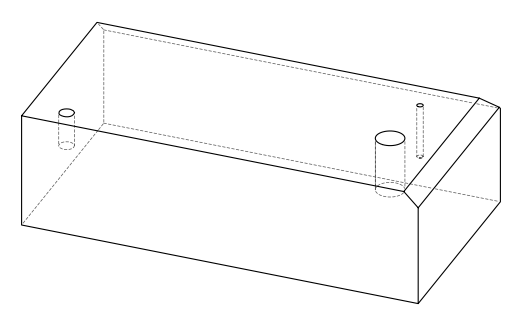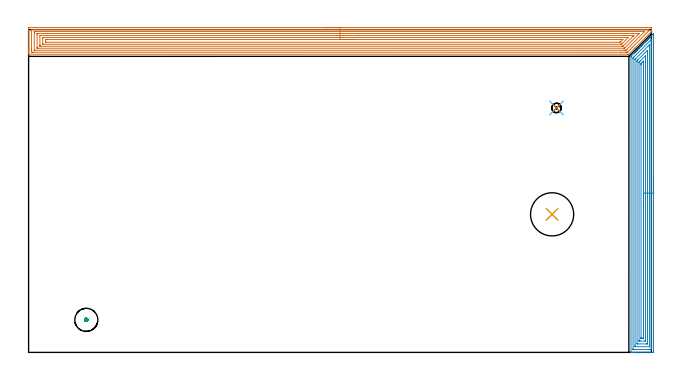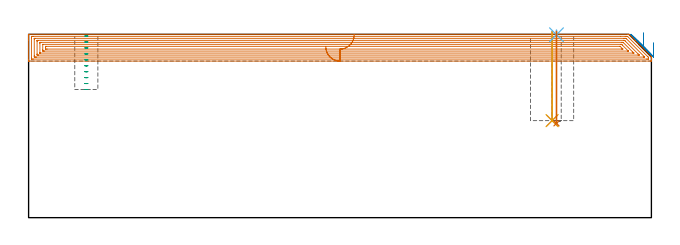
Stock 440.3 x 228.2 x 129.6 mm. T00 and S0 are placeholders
(PLAN: 7 operations, 5 tool changes, 36.6 min)
(1 AREA_MILL | FG_CHAMFER_SURFACE | UGT0205_001 | 24.62 min | 78632 mm3)
(2 AREA_MILL_1 | FG_CHAMFER_SURFACE_1 | UGT0205_001 | 10.73 min | 27124 mm3)
(3 MILL_BLIND_HOLE_FROM_SOLID_MATERIAL | STEP1POCKET | UGT0201_132 | Spiral | 0.44 min | 8146 mm3)
(4 INDEXABLE_INSERT_DRILL_BLIND_HOLE_FROM_SOLID | STEP1POCKET_1 | NXT0302_010 | 0.25 min | 18116 mm3)
(5 DRILL_TO_ENLARGE_BLIND_HOLE | STEP1POCKET_1 | UGT0301_381 | 0.25 min | 26410 mm3)
(6 SPOT_DRILL | STEP1POCKET_2 | NXT0321_9005460120000 | 0.03 min | 28 mm3)
(7 DRILL_BLIND_HOLE_INTO_CENTER | STEP1POCKET_2 | UGT0301_462 | 0.26 min | 2171 mm3)
(TOOL UGT0205_001 | Chamfer Mill 20 x 3 x 45 deg. | D20 FL50 Z2)
(TOOL UGT0201_132 | Carbide End Mill 14.0 | D14 FL30 Z4)
(TOOL NXT0302_010 | Index. Insert Drill 19.5mm [880-D1950L25-05] | D19.5 PA176 FL98 Z2)
(TOOL UGT0301_381 | Twist Drill Flat Bottom 30.5 mm | D30.5 PA180 FL175 Z2)
(TOOL NXT0321_9005460120000 | NC Spot Drill, 142deg, 12mm, Carbide, Uncoated | D12 PA142 FL30 Z2)
(TOOL UGT0301_462 | Carbide Drill 6.7 mm | D6.7 PA118 FL63 Z2)
(OP 1 AREA_MILL)
G17 G21 G94 G90
T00 M6
G54
G17 G0 G90 X210.15 Y229.7 S1061 M3
G43 Z139.6 H0
Z120.7
G94 G1 X210.188 Z119.828 F250.
X210.302 Z118.964
X210.491 Z118.112
X210.753 Z117.28
X211.087 Z116.474
X211.49 Z115.7
X211.959 Z114.964
X212.49 Z114.272
X213.079 Z113.629
X213.722 Z113.04
X214.414 Z112.509
X215.15 Z112.04
X215.924 Z111.637
X216.73 Z111.303
X217.562 Z111.041
X218.414 Z110.852
X219.278 Z110.738
X220.15 Z110.7
X439.67
X439.837 Y229.698 Z110.702
X440.298 Y229.691 Z110.705
X440.3 Y229.504 Z110.893
Y228.252 Z112.143
Y227.526 Z112.874
Y227.2 Z113.2
X440.299 Y226.834 Z113.559
X440.29 Y226.698 Z113.694
X440.161 Y226.56 Z113.838
X428.74 Y215.14 Z125.259
X424.469 Y210.87 Z129.53
X424.404 Y210.806 Z129.592
X423.575 Y210.8 Z129.6
X0.182
X0.01 Y210.803 Z129.588
X0.007 Y210.845 Z129.547
X0. Y211.256 Z129.143
Y211.522 Z128.878
Y212.248 Z128.147
Y213.5 Z126.897
Y214.915 Z125.48
Y228.878 Z111.52
X0.002 Y229.141 Z111.256
X0.008 Y229.692 Z110.706
X0.073 Y229.694 Z110.704
X0.63 Y229.7 Z110.7
X220.15
Y228.286 Z112.114
X436.954
X437.85 Y228.284 Z112.116
X437.882 Y228.283 Z112.117
X438.29 Y228.252 Z112.148
X438.296 Y227.84 Z112.56
X438.293 Y227.363 Z113.037
X438.29 Y227.157 Z113.243
X438.192 Y227.054 Z113.346
X437.882 Y226.733 Z113.667
X423.575 Y212.426 Z127.974
X423.484 Y212.339 Z128.061
X423.386 Y212.248 Z128.152
X422.713 Y212.216 Z128.184
X422.681 Y212.215 Z128.185
X421.821 Y212.214 Z128.186
X418.551
X3.346
X2.45 Y212.216 Z128.184
X2.418 Y212.217 Z128.183
X2.01 Y212.248 Z128.152
X2.003 Y212.661 Z127.739
X2.001 Y213.137 Z127.263
X2. Y213.553 Z126.847
X2.001 Y227.363 Z113.037
X2.003 Y227.776 Z112.624
X2.01 Y228.252 Z112.148
X2.387 Y228.283 Z112.117
X2.418 Y228.284 Z112.116
X3.278 Y228.286 Z112.114
X220.15
Y226.872 Z113.528
X434.8 Y226.871 Z113.529
X435.051
X435.2 Y226.869 Z113.531
X435.539 Y226.865 Z113.535
X435.187 Y226.486 Z113.914
X422.681 Y213.981 Z126.419
X422.391 Y213.702 Z126.698
X422.306 Y213.635 Z126.765
X422.182 Y213.633 Z126.767
X421.787 Y213.63 Z126.77
X421.292 Y213.629 Z126.771
X420.893 Y213.628 Z126.772
X4.606 Y213.629 Z126.771
X4.206 Y213.63 Z126.77
X4.073 Y213.633 Z126.767
X4.027 Y213.635 Z126.765
X4.01 Y213.64 Z126.76
X4.007 Y213.685 Z126.715
X4.003 Y213.821 Z126.579
X4.001 Y214.026 Z126.374
X4. Y214.231 Z126.169
Y225.79 Z114.61
X4.002 Y226.474 Z113.926
X4.005 Y226.674 Z113.726
X4.016 Y226.864 Z113.536
X4.206 Y226.867 Z113.533
X4.702 Y226.87 Z113.53
X5.1 Y226.871 Z113.529
X5.595
X220.15 Y226.872 Z113.528
Y225.457 Z114.943
X430.857
X431.416 Y225.453 Z114.947
X431.623 Y225.45 Z114.95
X431.636 Y225.396 Z115.004
X431.623 Y225.376 Z115.024
X431.283 Y225.033 Z115.367
X430.947 Y224.696 Z115.704
X421.922 Y215.67 Z124.73
X421.787 Y215.537 Z124.863
X421.47 Y215.23 Z125.17
X421.271 Y215.05 Z125.35
X420.893 Y215.045 Z125.355
X420.764 Y215.043 Z125.357
X6.76
X6.092 Y215.048 Z125.352
X6.02 Y215.049 Z125.351
X6.01 Y215.142 Z125.258
X6.006 Y215.361 Z125.039
X6. Y215.799 Z124.601
Y224.69 Z115.71
X6.006 Y225.137 Z115.263
X6.01 Y225.358 Z115.042
X6.022 Y225.45 Z114.95
X6.128 Y225.453 Z114.948
X6.889 Y225.457 Z114.943
X7.017
X220.15
Y224.043 Z116.357
X427.152
X427.811 Y224.04 Z116.36
X427.814 Y224.038 Z116.362
X427.821 Y224.031 Z116.369
X427.604 Y223.806 Z116.594
X427.38 Y223.58 Z116.82
X427.152 Y223.35 Z117.05
X420.495 Y216.694 Z123.706
X420.328 Y216.53 Z123.87
X420.278 Y216.484 Z123.916
X420.259 Y216.469 Z123.931
X420.23 Y216.463 Z123.937
X419.999 Y216.461 Z123.939
X419.342 Y216.457 Z123.943
X419.104
X8.677
X8.018 Y216.46 Z123.94
X8.015 Y216.463 Z123.937
X8.005 Y216.473 Z123.927
X8.002 Y216.694 Z123.706
X8. Y217.367 Z123.033
X8.001 Y223.806 Z116.594
X8.004 Y223.975 Z116.425
X8.006 Y224.016 Z116.384
X8.009 Y224.032 Z116.368
X8.044 Y224.036 Z116.364
X8.201 Y224.039 Z116.361
X8.44 Y224.042 Z116.358
X220.15 Y224.043 Z116.357
Y222.629 Z117.771
X423.575
X423.867 Y222.627 Z117.773
X423.946 Y222.624 Z117.776
X423.96 Y222.622 Z117.778
X423.956 Y222.614 Z117.786
X423.94 Y222.59 Z117.81
X423.923 Y222.572 Z117.828
X419.824 Y218.472 Z121.928
X419.464 Y218.114 Z122.286
X419.342 Y217.995 Z122.405
X419.241 Y217.901 Z122.499
X419.213 Y217.878 Z122.522
X419.179 Y217.876 Z122.524
X419.104 Y217.873 Z122.527
X418.814 Y217.872 Z122.528
X10.466 Y217.871 Z122.529
X10.174 Y217.872 Z122.528
X10.072 Y217.875 Z122.525
X10.022 Y217.878 Z122.522
X10.009 Y217.882 Z122.518
X10.008 Y217.895 Z122.505
X10.002 Y218.044 Z122.356
X10. Y221.602 Z118.798
X10.003 Y222.028 Z118.372
X10.009 Y222.482 Z117.918
X10.022 Y222.622 Z117.778
X10.164 Y222.624 Z117.776
X10.466 Y222.627 Z117.773
X10.756 Y222.628 Z117.772
X11.36 Y222.629 Z117.771
X220.15
Y221.215 Z119.185
X419.104
X419.924 Y221.213 Z119.187
X419.999 Y221.211 Z119.189
X420.072 Y221.208 Z119.192
X420.093 Y221.201 Z119.199
X420.061 Y221.162 Z119.238
X420.041 Y221.139 Z119.261
X418.236 Y219.335 Z121.065
X418.21 Y219.312 Z121.088
X418.18 Y219.292 Z121.108
X418.158 Y219.29 Z121.11
X418.108 Y219.287 Z121.113
X418.006 Y219.286 Z121.114
X417.801 Y219.285 Z121.115
X12.254 Y219.286 Z121.114
X12.178 Y219.287 Z121.113
X12.028 Y219.292 Z121.108
X12.008 Y219.296 Z121.104
X12.006 Y219.304 Z121.096
X12.002 Y219.325 Z121.075
X12.001 Y219.361 Z121.039
X12. Y219.613 Z120.787
Y220.25 Z120.15
X12.001 Y220.502 Z119.898
X12.008 Y221.139 Z119.261
X12.01 Y221.196 Z119.204
X12.103 Y221.208 Z119.192
X12.18 Y221.212 Z119.188
X12.254 Y221.213 Z119.187
X13.072 Y221.215 Z119.185
X220.15
X221.022 Z119.223
X221.887 Z119.337
X222.738 Z119.526
X223.57 Z119.788
X224.376 Z120.122
X225.15 Z120.525
X225.886 Z120.994
X226.578 Z121.525
X227.221 Z122.114
X227.81 Z122.757
X228.342 Z123.45
X228.81 Z124.185
X229.213 Z124.959
X229.547 Z125.765
X229.809 Z126.597
X229.998 Z127.449
X230.112 Z128.314
X230.15 Z129.185
G0 Z139.6
M5
M2
(OP 2 AREA_MILL_1)
G17 G21 G94 G90
T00 M6
G54
G17 G0 G90 X441.8 Y122.6 S1061 M3
G43 Z139.6 H0
Z123.7
G94 G1 Y122.562 Z122.828 F250.
Y122.448 Z121.964
Y122.259 Z121.112
Y121.997 Z120.28
Y121.663 Z119.474
Y121.26 Z118.7
Y120.792 Z117.964
Y120.26 Z117.272
Y119.671 Z116.629
Y119.028 Z116.04
Y118.336 Z115.508
Y117.6 Z115.04
Y116.826 Z114.637
Y116.02 Z114.303
Y115.188 Z114.041
Y114.336 Z113.852
Y113.472 Z113.738
Y112.6 Z113.7
Y1.036
X441.799 Y0.605 Z113.701
X441.795 Y0.149 Z113.703
X441.792 Y0.009 Z113.706
X441.345 Y0.005 Z114.153
X440.747 Y0. Z114.75
X429.598 Z125.897
X429.001 Z126.493
X428.432 Z127.065
X428.119 Z127.377
X427.55 Z127.946
X427.237 Z128.258
X426.611 Z128.888
X426.223 Z129.276
X425.905 Y0.006 Z129.586
X425.902 Y0.008 Z129.588
X425.9 Y0.158 Z129.6
Y208.532
X425.905 Y209.304 Z129.591
X426.024 Y209.425 Z129.473
X426.233 Y209.634 Z129.265
X428.119 Y211.521 Z127.377
X428.255 Y211.656 Z127.243
X428.422 Y211.823 Z127.076
X428.56 Y211.962 Z126.936
X428.701 Y212.102 Z126.797
X428.858 Y212.259 Z126.64
X429.001 Y212.403 Z126.495
X429.147 Y212.548 Z126.351
X429.293 Y212.694 Z126.204
X429.441 Y212.844 Z126.054
X429.593 Y212.994 Z125.905
X429.729 Y213.13 Z125.769
X429.882 Y213.285 Z125.613
X430.039 Y213.44 Z125.458
X430.164 Y213.566 Z125.333
X430.323 Y213.726 Z125.172
X430.826 Y214.226 Z124.674
X431.081 Y214.482 Z124.418
X431.205 Y214.607 Z124.291
X431.558 Y214.958 Z123.942
X431.74 Y215.14 Z123.76
X431.973 Y215.374 Z123.525
X432.087 Y215.488 Z123.41
X432.654 Y216.055 Z122.845
X432.865 Y216.266 Z122.633
X432.968 Y216.37 Z122.528
X433.409 Y216.81 Z122.09
X433.848 Y217.25 Z121.648
X434.056 Y217.456 Z121.443
X434.112 Y217.512 Z121.388
X434.732 Y218.134 Z120.764
X434.963 Y218.363 Z120.537
X435.613 Y219.015 Z119.883
X435.814 Y219.214 Z119.686
X435.841 Y219.241 Z119.659
X436.495 Y219.897 Z119.001
X436.665 Y220.065 Z118.835
X436.733 Y220.133 Z118.767
X437.377 Y220.778 Z118.12
X437.516 Y220.917 Z117.983
X437.626 Y221.026 Z117.874
X437.818 Y221.219 Z117.68
X437.922 Y221.323 Z117.575
X438.518 Y221.918 Z116.982
X438.7 Y222.101 Z116.798
X438.814 Y222.216 Z116.683
X439.41 Y222.811 Z116.089
X439.581 Y222.983 Z115.916
X440.302 Y223.703 Z115.197
X440.463 Y223.865 Z115.034
X441.195 Y224.595 Z114.304
X441.345 Y224.746 Z114.152
X441.79 Y225.19 Z113.71
X441.799 Y225.199 Z113.7
X441.8 Y112.6
X440.386 Z115.114
X440.385 Y2.186 Z115.115
X440.384 Y2.084 Z115.116
X440.382 Y2.034 Z115.118
X440.38 Y2.016 Z115.12
X440.35 Y2.01 Z115.15
X439.964 Y2.002 Z115.536
X439.581 Y2.001 Z115.919
X439.084 Y2. Z116.416
X428.119 Y2.001 Z127.381
X427.619 Y2.003 Z127.881
X427.414 Y2.01 Z128.086
X427.321 Y2.023 Z128.179
X427.316 Y2.31 Z128.184
X427.315 Y2.389 Z128.185
Y207.64
X427.319 Y208.047 Z128.181
X427.321 Y208.246 Z128.179
X427.414 Y208.353 Z128.086
X427.585 Y208.532 Z127.915
X427.852 Y208.802 Z127.648
X428.119 Y209.069 Z127.381
X440.271 Y221.22 Z115.229
X440.354 Y221.301 Z115.146
X440.369 Y221.313 Z115.131
X440.377 Y221.318 Z115.123
X440.379 Y221.294 Z115.121
X440.385 Y221.105 Z115.115
X440.386 Y220.212 Z115.114
Y112.6
X438.972 Z116.528
X438.971 Y4.791 Z116.529
X438.969 Y4.174 Z116.531
X438.967 Y4.037 Z116.533
X438.965 Y4.012 Z116.535
X438.929 Y4.006 Z116.571
X438.87 Y4.001 Z116.63
X429.172 Z126.328
X429.001 Y4.004 Z126.499
X428.829 Y4.01 Z126.671
X428.735 Y4.018 Z126.765
X428.732 Y4.083 Z126.768
X428.73 Y4.174 Z126.77
X428.729 Y4.449 Z126.771
X428.728 Y5.067 Z126.772
X428.729 Y207.023 Z126.771
X428.73 Y207.115 Z126.77
X428.734 Y207.187 Z126.766
X428.738 Y207.227 Z126.762
X428.755 Y207.246 Z126.745
X429.001 Y207.501 Z126.499
X429.069 Y207.57 Z126.431
X438.956 Y217.456 Z116.544
X438.962 Y217.46 Z116.538
X438.966 Z116.534
X438.967 Y217.456 Z116.533
X438.971 Y217.276 Z116.529
Y217.181
X438.972 Y112.6 Z116.528
X437.557 Z117.943
Y6.851
X437.554 Y6.226 Z117.946
X437.551 Y6.022 Z117.949
X437.356 Y6.01 Z118.144
X436.936 Y6.001 Z118.564
X436.895 Y6. Z118.605
X430.723 Z124.777
X430.337 Y6.005 Z125.163
X430.15 Y6.01 Z125.35
X430.147 Y6.118 Z125.353
X430.143 Y6.587 Z125.357
Y205.591
X430.145 Y205.855 Z125.355
X430.15 Y206.165 Z125.35
X430.293 Y206.332 Z125.207
X430.696 Y206.747 Z124.804
X430.73 Y206.782 Z124.77
X437.383 Y213.434 Z118.117
X437.445 Y213.494 Z118.055
X437.527 Y213.569 Z117.973
X437.551 Y213.587 Z117.949
X437.554 Y213.544 Z117.946
X437.556 Y213.482 Z117.944
X437.557 Y213.258 Z117.943
Y212.994
Y112.6
X436.143 Z119.357
Y8.546
X436.142 Y8.456 Z119.358
X436.137 Y8.277 Z119.363
X436.126 Y8.01 Z119.374
X436.054 Y8.006 Z119.446
X435.8 Y8.001 Z119.7
X432.274 Z123.226
X431.646 Y8.01 Z123.854
X431.564 Y8.016 Z123.936
X431.559 Y8.366 Z123.941
X431.557 Y8.546 Z123.943
X431.558 Y204.963 Z123.942
X431.559 Y205.05 Z123.941
X431.564 Y205.138 Z123.936
X431.646 Y205.235 Z123.854
X431.949 Y205.548 Z123.551
X432.253 Y205.855 Z123.247
X436.093 Y209.694 Z119.407
X436.124 Y209.72 Z119.376
X436.136 Y209.728 Z119.364
X436.139 Y209.693 Z119.361
X436.142 Y209.514 Z119.358
X436.143 Y112.6 Z119.357
X434.729 Z120.771
X434.728 Y10.199 Z120.772
X434.727 Y10.089 Z120.773
X434.724 Y10.034 Z120.776
X434.722 Y10.014 Z120.778
X434.699 Y10.008 Z120.801
X434.291 Y10.003 Z121.209
X433.824 Y10.001 Z121.676
X433.409 Y10.004 Z122.091
X432.994 Y10.01 Z122.506
X432.977 Y10.013 Z122.523
X432.975 Y10.031 Z122.525
X432.973 Y10.076 Z122.527
X432.972 Y10.155 Z122.528
X432.971 Y10.273 Z122.529
X432.972 Y203.178 Z122.528
X432.973 Y203.619 Z122.527
X432.978 Y204.07 Z122.522
X432.98 Y204.12 Z122.52
X433.02 Y204.165 Z122.48
X433.084 Y204.233 Z122.416
X433.165 Y204.317 Z122.335
X433.409 Y204.562 Z122.091
X434.291 Y205.443 Z121.209
X434.496 Y205.648 Z121.004
X434.705 Y205.855 Z120.795
X434.712 Y205.856 Z120.788
X434.722 Y205.855 Z120.778
X434.723 Y205.829 Z120.777
X434.727 Y205.413 Z120.773
X434.729 Y204.963 Z120.771
Y204.519
Y112.6
Y111.728 Z120.809
Y110.864 Z120.923
Y110.012 Z121.112
Y109.18 Z121.374
Y108.374 Z121.708
Y107.6 Z122.111
Y106.864 Z122.58
Y106.172 Z123.111
Y105.529 Z123.7
Y104.94 Z124.343
Y104.408 Z125.035
Y103.94 Z125.771
Y103.537 Z126.545
Y103.203 Z127.351
Y102.941 Z128.183
Y102.752 Z129.035
Y102.638 Z129.9
Y102.6 Z130.771
G0 Z139.6
M5
M2
(OP 3 MILL_BLIND_HOLE_FROM_SOLID_MATERIAL)
G17 G21 G94 G90
T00 M6
G54
G17 G0 G90 X40.8 Y23. S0 M3
G43 Z139.6 H0
Z128.4
G94 G3 X41.375 Y23.575 R0.575 F250.
X40.8 Y24.15 R0.575
X39.65 Y23. R1.15
X40.8 Y24.15 R-1.15
X40.225 Y23.575 R0.575
X40.8 Y23. R0.575
G0 Z124.2
G3 X41.375 Y23.575 R0.575
X40.8 Y24.15 R0.575
X39.65 Y23. R1.15
X40.8 Y24.15 R-1.15
X40.225 Y23.575 R0.575
X40.8 Y23. R0.575
G0 Z120.
G3 X41.375 Y23.575 R0.575
X40.8 Y24.15 R0.575
X39.65 Y23. R1.15
X40.8 Y24.15 R-1.15
X40.225 Y23.575 R0.575
X40.8 Y23. R0.575
G0 Z115.8
G3 X41.375 Y23.575 R0.575
X40.8 Y24.15 R0.575
X39.65 Y23. R1.15
X40.8 Y24.15 R-1.15
X40.225 Y23.575 R0.575
X40.8 Y23. R0.575
G0 Z111.6
G3 X41.375 Y23.575 R0.575
X40.8 Y24.15 R0.575
X39.65 Y23. R1.15
X40.8 Y24.15 R-1.15
X40.225 Y23.575 R0.575
X40.8 Y23. R0.575
G0 Z107.4
G3 X41.375 Y23.575 R0.575
X40.8 Y24.15 R0.575
X39.65 Y23. R1.15
X40.8 Y24.15 R-1.15
X40.225 Y23.575 R0.575
X40.8 Y23. R0.575
G0 Z103.2
G3 X41.375 Y23.575 R0.575
X40.8 Y24.15 R0.575
X39.65 Y23. R1.15
X40.8 Y24.15 R-1.15
X40.225 Y23.575 R0.575
X40.8 Y23. R0.575
G0 Z99.
G3 X41.375 Y23.575 R0.575
X40.8 Y24.15 R0.575
X39.65 Y23. R1.15
X40.8 Y24.15 R-1.15
X40.225 Y23.575 R0.575
X40.8 Y23. R0.575
G0 Z94.8
G3 X41.375 Y23.575 R0.575
X40.8 Y24.15 R0.575
X39.65 Y23. R1.15
X40.8 Y24.15 R-1.15
X40.225 Y23.575 R0.575
X40.8 Y23. R0.575
G0 Z90.6
G3 X41.375 Y23.575 R0.575
X40.8 Y24.15 R0.575
X39.65 Y23. R1.15
X40.8 Y24.15 R-1.15
X40.225 Y23.575 R0.575
X40.8 Y23. R0.575
G0 Z139.6
M5
M2
(OP 4 INDEXABLE_INSERT_DRILL_BLIND_HOLE_FROM_SOLID)
G17 G21 G94 G90
T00 M6
G54
G17 G0 G90 X370.1 Y97.6 S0 M3
G43 Z139.6 H1
G94 G81 G98 Z68.6 F250. R131.6
G80
M5
M2
(OP 5 DRILL_TO_ENLARGE_BLIND_HOLE)
G17 G21 G94 G90
T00 M6
G54
G17 G0 G90 X370.1 Y97.6 S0 M3
G43 Z139.6 H0
G94 G81 G98 Z68.6 F250. R131.6
G80
M5
M2
(OP 6 SPOT_DRILL)
G17 G21 G94 G90
T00 M6
G54
G17 G0 G90 X373.2 Y172.8 S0 M3
G43 Z139.6 H0
G94 G81 G98 Z129.312 F250. R132.6
G80
M5
M2
(OP 7 DRILL_BLIND_HOLE_INTO_CENTER)
G17 G21 G94 G90
T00 M6
G54
G17 G0 G90 X373.2 Y172.8 S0 M3
G43 Z139.6 H0
G94 G81 G98 Z66.7 F250. R131.6
G80
M5
M2
